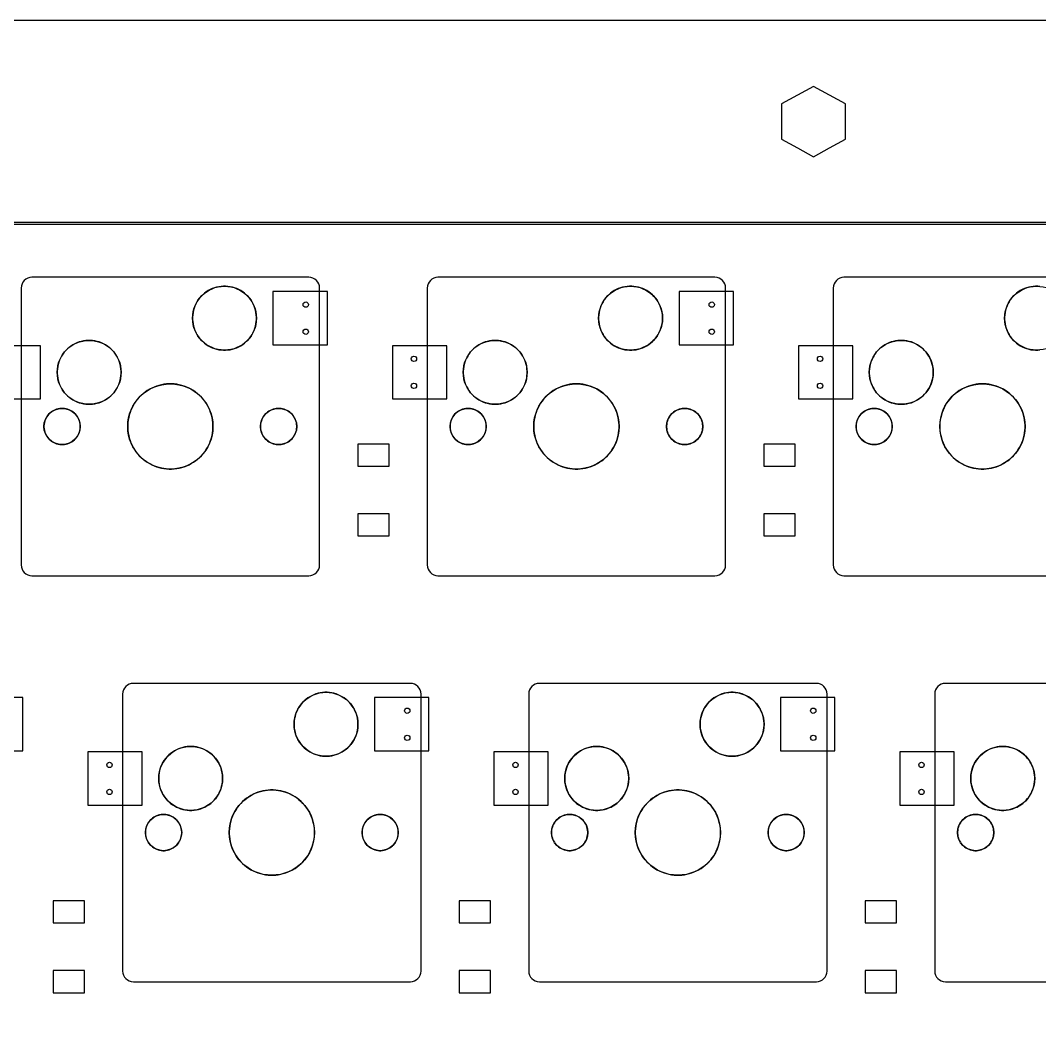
# Model space of a CAD drawing. Header units: millimetres. Extents: x 0 to 248, y 76 to 171.
# Drawn here: x 126.31 to 174.13, y 123.83 to 171.45 of the extents above; entities that cross this region are included whole.
import ezdxf

# ---------------------------------------------------------------- set-up
doc = ezdxf.new("R2010")
doc.units = ezdxf.units.MM

msp = doc.modelspace()

# ---------------------------------------------------------------- linework, layer by layer
at = {"layer": '16_copper'}
for points in [[(140.715, 158.73), (138.165, 158.73), (138.165, 156.23), (140.715, 156.23)], [(159.765, 158.73), (157.215, 158.73), (157.215, 156.23), (159.765, 156.23)], [(127.265, 156.19), (124.715, 156.19), (124.715, 153.69), (127.265, 153.69)], [(146.315, 156.19), (143.765, 156.19), (143.765, 153.69), (146.315, 153.69)], [(165.365, 156.19), (162.815, 156.19), (162.815, 153.69), (165.365, 153.69)], [(143.612, 151.577), (142.138, 151.577), (142.138, 150.54), (143.612, 150.54)], [(162.662, 151.577), (161.188, 151.577), (161.188, 150.54), (162.662, 150.54)], [(143.612, 148.307), (142.138, 148.307), (142.138, 147.27), (143.612, 147.27)], [(162.662, 148.307), (161.188, 148.307), (161.188, 147.27), (162.662, 147.27)], [(126.428, 139.68), (123.878, 139.68), (123.878, 137.18), (126.428, 137.18)], [(145.478, 139.68), (142.928, 139.68), (142.928, 137.18), (145.478, 137.18)], [(164.528, 139.68), (161.978, 139.68), (161.978, 137.18), (164.528, 137.18)], [(132.028, 137.14), (129.477, 137.14), (129.477, 134.64), (132.028, 134.64)], [(151.078, 137.14), (148.528, 137.14), (148.528, 134.64), (151.078, 134.64)], [(170.127, 137.14), (167.578, 137.14), (167.578, 134.64), (170.127, 134.64)], [(129.325, 130.146), (127.851, 130.146), (127.851, 129.109), (129.325, 129.109)], [(148.375, 130.146), (146.9, 130.146), (146.9, 129.109), (148.375, 129.109)], [(167.424, 130.146), (165.951, 130.146), (165.951, 129.109), (167.424, 129.109)], [(129.325, 126.876), (127.851, 126.876), (127.851, 125.839), (129.325, 125.839)], [(148.375, 126.876), (146.9, 126.876), (146.9, 125.839), (148.375, 125.839)], [(167.424, 126.876), (165.951, 126.876), (165.951, 125.839), (167.424, 125.839)]]:
    msp.add_lwpolyline(points, close=True, dxfattribs=at)
at = {"layer": '1_copper'}
msp.add_lwpolyline([(238.125, 161.963), (9.525, 161.963)], dxfattribs=at)
msp.add_lwpolyline([(9.563, 85.763), (9.563, 161.887), (238.087, 161.887), (238.087, 85.763)], close=True, dxfattribs=at)
at = {"layer": 'drills_NPTH'}
for centre, radius in [((135.89, 157.48), 1.5), ((154.94, 157.48), 1.5), ((173.99, 157.48), 1.5), ((129.54, 154.94), 1.5), ((148.59, 154.94), 1.5), ((167.64, 154.94), 1.5), ((133.35, 152.4), 2), ((152.4, 152.4), 2), ((171.45, 152.4), 2), ((128.27, 152.4), 0.85), ((138.43, 152.4), 0.85), ((147.32, 152.4), 0.85), ((157.48, 152.4), 0.85), ((166.37, 152.4), 0.85), ((140.653, 138.43), 1.5), ((159.703, 138.43), 1.5), ((134.303, 135.89), 1.5), ((153.353, 135.89), 1.5), ((172.403, 135.89), 1.5), ((138.113, 133.35), 2), ((157.162, 133.35), 2), ((133.032, 133.35), 0.85), ((143.192, 133.35), 0.85), ((152.083, 133.35), 0.85), ((162.243, 133.35), 0.85), ((171.133, 133.35), 0.85)]:
    msp.add_circle(centre, radius, dxfattribs=at)
at = {"layer": 'drills_PTH'}
for centre in [(139.7, 158.115), (158.75, 158.115), (139.7, 156.845), (158.75, 156.845), (144.78, 155.575), (163.83, 155.575), (144.78, 154.305), (163.83, 154.305), (144.463, 139.065), (163.513, 139.065), (144.463, 137.795), (163.513, 137.795), (130.493, 136.525), (149.543, 136.525), (168.593, 136.525), (130.493, 135.255), (149.543, 135.255), (168.593, 135.255)]:
    msp.add_circle(centre, 0.125, dxfattribs=at)
at = {"layer": 'holes'}
for points in [[(162.029, 165.882), (162.779, 165.469), (163.529, 165.056), (164.279, 165.469), (165.029, 165.882), (165.029, 167.531), (164.279, 167.944), (163.529, 168.356), (162.779, 167.944), (162.029, 167.531), (162.029, 165.882)], [(126.35, 145.903), (126.36, 145.802), (126.39, 145.708), (126.436, 145.622), (126.498, 145.548), (126.572, 145.486), (126.658, 145.44), (126.752, 145.41), (126.853, 145.4), (139.846, 145.4), (139.948, 145.41), (140.042, 145.44), (140.127, 145.486), (140.202, 145.548), (140.264, 145.622), (140.31, 145.708), (140.34, 145.802), (140.35, 145.903), (140.35, 158.896), (140.34, 158.998), (140.31, 159.092), (140.264, 159.177), (140.202, 159.252), (140.127, 159.314), (140.042, 159.36), (139.948, 159.39), (139.846, 159.4), (126.853, 159.4), (126.752, 159.39), (126.658, 159.36), (126.572, 159.314), (126.498, 159.252), (126.436, 159.177), (126.39, 159.092), (126.36, 158.998), (126.35, 158.896), (126.35, 145.903)], [(145.4, 145.903), (145.41, 145.802), (145.44, 145.708), (145.486, 145.622), (145.548, 145.548), (145.622, 145.486), (145.708, 145.44), (145.802, 145.41), (145.903, 145.4), (158.896, 145.4), (158.998, 145.41), (159.092, 145.44), (159.177, 145.486), (159.252, 145.548), (159.314, 145.622), (159.36, 145.708), (159.39, 145.802), (159.4, 145.903), (159.4, 158.896), (159.39, 158.998), (159.36, 159.092), (159.314, 159.177), (159.252, 159.252), (159.177, 159.314), (159.092, 159.36), (158.998, 159.39), (158.896, 159.4), (145.903, 159.4), (145.802, 159.39), (145.708, 159.36), (145.622, 159.314), (145.548, 159.252), (145.486, 159.177), (145.44, 159.092), (145.41, 158.998), (145.4, 158.896), (145.4, 145.903)], [(134.39, 157.426), (134.398, 157.32), (134.413, 157.214), (134.436, 157.109), (134.466, 157.006), (134.503, 156.906), (134.548, 156.808), (134.599, 156.714), (134.657, 156.624), (134.721, 156.538), (134.791, 156.457), (134.867, 156.381), (134.948, 156.311), (135.034, 156.247), (135.124, 156.189), (135.218, 156.138), (135.316, 156.093), (135.416, 156.056), (135.519, 156.026), (135.624, 156.003), (135.73, 155.988), (135.836, 155.98), (135.944, 155.98), (136.05, 155.988), (136.156, 156.003), (136.261, 156.026), (136.364, 156.056), (136.464, 156.093), (136.562, 156.138), (136.656, 156.189), (136.746, 156.247), (136.832, 156.311), (136.913, 156.381), (136.989, 156.457), (137.059, 156.538), (137.123, 156.624), (137.181, 156.714), (137.232, 156.808), (137.277, 156.906), (137.314, 157.006), (137.344, 157.109), (137.367, 157.214), (137.382, 157.32), (137.39, 157.426), (137.39, 157.534), (137.382, 157.64), (137.367, 157.746), (137.344, 157.851), (137.314, 157.954), (137.277, 158.054), (137.232, 158.152), (137.181, 158.246), (137.123, 158.336), (137.059, 158.422), (136.989, 158.503), (136.913, 158.579), (136.832, 158.649), (136.746, 158.713), (136.656, 158.771), (136.562, 158.822), (136.464, 158.867), (136.364, 158.904), (136.261, 158.934), (136.156, 158.957), (136.05, 158.972), (135.944, 158.98), (135.836, 158.98), (135.73, 158.972), (135.624, 158.957), (135.519, 158.934), (135.416, 158.904), (135.316, 158.867), (135.218, 158.822), (135.124, 158.771), (135.034, 158.713), (134.948, 158.649), (134.867, 158.579), (134.791, 158.503), (134.721, 158.422), (134.657, 158.336), (134.599, 158.246), (134.548, 158.152), (134.503, 158.054), (134.466, 157.954), (134.436, 157.851), (134.413, 157.746), (134.398, 157.64), (134.39, 157.534), (134.39, 157.426)], [(153.44, 157.426), (153.448, 157.32), (153.463, 157.214), (153.486, 157.109), (153.516, 157.006), (153.553, 156.906), (153.598, 156.808), (153.649, 156.714), (153.707, 156.624), (153.771, 156.538), (153.841, 156.457), (153.917, 156.381), (153.998, 156.311), (154.084, 156.247), (154.174, 156.189), (154.268, 156.138), (154.366, 156.093), (154.466, 156.056), (154.569, 156.026), (154.674, 156.003), (154.78, 155.988), (154.886, 155.98), (154.994, 155.98), (155.1, 155.988), (155.207, 156.003), (155.311, 156.026), (155.414, 156.056), (155.514, 156.093), (155.612, 156.138), (155.706, 156.189), (155.796, 156.247), (155.882, 156.311), (155.963, 156.381), (156.039, 156.457), (156.109, 156.538), (156.173, 156.624), (156.231, 156.714), (156.282, 156.808), (156.327, 156.906), (156.364, 157.006), (156.394, 157.109), (156.417, 157.214), (156.432, 157.32), (156.44, 157.426), (156.44, 157.534), (156.432, 157.64), (156.417, 157.746), (156.394, 157.851), (156.364, 157.954), (156.327, 158.054), (156.282, 158.152), (156.231, 158.246), (156.173, 158.336), (156.109, 158.422), (156.039, 158.503), (155.963, 158.579), (155.882, 158.649), (155.796, 158.713), (155.706, 158.771), (155.612, 158.822), (155.514, 158.867), (155.414, 158.904), (155.311, 158.934), (155.207, 158.957), (155.1, 158.972), (154.994, 158.98), (154.886, 158.98), (154.78, 158.972), (154.674, 158.957), (154.569, 158.934), (154.466, 158.904), (154.366, 158.867), (154.268, 158.822), (154.174, 158.771), (154.084, 158.713), (153.998, 158.649), (153.917, 158.579), (153.841, 158.503), (153.771, 158.422), (153.707, 158.336), (153.649, 158.246), (153.598, 158.152), (153.553, 158.054), (153.516, 157.954), (153.486, 157.851), (153.463, 157.746), (153.448, 157.64), (153.44, 157.534), (153.44, 157.426)], [(128.04, 154.886), (128.048, 154.78), (128.063, 154.674), (128.086, 154.569), (128.116, 154.466), (128.153, 154.366), (128.198, 154.268), (128.249, 154.174), (128.307, 154.084), (128.371, 153.998), (128.441, 153.917), (128.517, 153.841), (128.598, 153.771), (128.684, 153.707), (128.774, 153.649), (128.868, 153.598), (128.966, 153.553), (129.066, 153.516), (129.169, 153.486), (129.274, 153.463), (129.38, 153.448), (129.486, 153.44), (129.594, 153.44), (129.7, 153.448), (129.806, 153.463), (129.911, 153.486), (130.014, 153.516), (130.114, 153.553), (130.212, 153.598), (130.306, 153.649), (130.396, 153.707), (130.482, 153.771), (130.563, 153.841), (130.639, 153.917), (130.709, 153.998), (130.773, 154.084), (130.831, 154.174), (130.882, 154.268), (130.927, 154.366), (130.964, 154.466), (130.994, 154.569), (131.017, 154.674), (131.032, 154.78), (131.04, 154.886), (131.04, 154.994), (131.032, 155.1), (131.017, 155.207), (130.994, 155.311), (130.964, 155.414), (130.927, 155.514), (130.882, 155.612), (130.831, 155.706), (130.773, 155.796), (130.709, 155.882), (130.639, 155.963), (130.563, 156.039), (130.482, 156.109), (130.396, 156.173), (130.306, 156.231), (130.212, 156.282), (130.114, 156.327), (130.014, 156.364), (129.911, 156.394), (129.806, 156.417), (129.7, 156.432), (129.594, 156.44), (129.486, 156.44), (129.38, 156.432), (129.274, 156.417), (129.169, 156.394), (129.066, 156.364), (128.966, 156.327), (128.868, 156.282), (128.774, 156.231), (128.684, 156.173), (128.598, 156.109), (128.517, 156.039), (128.441, 155.963), (128.371, 155.882), (128.307, 155.796), (128.249, 155.706), (128.198, 155.612), (128.153, 155.514), (128.116, 155.414), (128.086, 155.311), (128.063, 155.207), (128.048, 155.1), (128.04, 154.994), (128.04, 154.886)], [(147.09, 154.886), (147.098, 154.78), (147.113, 154.674), (147.136, 154.569), (147.166, 154.466), (147.203, 154.366), (147.248, 154.268), (147.299, 154.174), (147.357, 154.084), (147.421, 153.998), (147.491, 153.917), (147.567, 153.841), (147.648, 153.771), (147.734, 153.707), (147.824, 153.649), (147.918, 153.598), (148.016, 153.553), (148.116, 153.516), (148.219, 153.486), (148.323, 153.463), (148.43, 153.448), (148.536, 153.44), (148.644, 153.44), (148.75, 153.448), (148.857, 153.463), (148.961, 153.486), (149.064, 153.516), (149.164, 153.553), (149.262, 153.598), (149.356, 153.649), (149.446, 153.707), (149.532, 153.771), (149.613, 153.841), (149.689, 153.917), (149.759, 153.998), (149.823, 154.084), (149.881, 154.174), (149.932, 154.268), (149.977, 154.366), (150.014, 154.466), (150.044, 154.569), (150.067, 154.674), (150.082, 154.78), (150.09, 154.886), (150.09, 154.994), (150.082, 155.1), (150.067, 155.207), (150.044, 155.311), (150.014, 155.414), (149.977, 155.514), (149.932, 155.612), (149.881, 155.706), (149.823, 155.796), (149.759, 155.882), (149.689, 155.963), (149.613, 156.039), (149.532, 156.109), (149.446, 156.173), (149.356, 156.231), (149.262, 156.282), (149.164, 156.327), (149.064, 156.364), (148.961, 156.394), (148.857, 156.417), (148.75, 156.432), (148.644, 156.44), (148.536, 156.44), (148.43, 156.432), (148.323, 156.417), (148.219, 156.394), (148.116, 156.364), (148.016, 156.327), (147.918, 156.282), (147.824, 156.231), (147.734, 156.173), (147.648, 156.109), (147.567, 156.039), (147.491, 155.963), (147.421, 155.882), (147.357, 155.796), (147.299, 155.706), (147.248, 155.612), (147.203, 155.514), (147.166, 155.414), (147.136, 155.311), (147.113, 155.207), (147.098, 155.1), (147.09, 154.994), (147.09, 154.886)], [(166.14, 154.886), (166.148, 154.78), (166.163, 154.674), (166.186, 154.569), (166.216, 154.466), (166.253, 154.366), (166.298, 154.268), (166.349, 154.174), (166.407, 154.084), (166.471, 153.998), (166.541, 153.917), (166.617, 153.841), (166.698, 153.771), (166.784, 153.707), (166.874, 153.649), (166.968, 153.598), (167.066, 153.553), (167.166, 153.516), (167.269, 153.486), (167.374, 153.463), (167.48, 153.448), (167.586, 153.44), (167.694, 153.44), (167.8, 153.448), (167.906, 153.463), (168.011, 153.486), (168.114, 153.516), (168.214, 153.553), (168.312, 153.598), (168.406, 153.649), (168.496, 153.707), (168.582, 153.771), (168.663, 153.841), (168.739, 153.917), (168.809, 153.998), (168.873, 154.084), (168.931, 154.174), (168.982, 154.268), (169.027, 154.366), (169.064, 154.466), (169.094, 154.569), (169.117, 154.674), (169.132, 154.78), (169.14, 154.886), (169.14, 154.994), (169.132, 155.1), (169.117, 155.207), (169.094, 155.311), (169.064, 155.414), (169.027, 155.514), (168.982, 155.612), (168.931, 155.706), (168.873, 155.796), (168.809, 155.882), (168.739, 155.963), (168.663, 156.039), (168.582, 156.109), (168.496, 156.173), (168.406, 156.231), (168.312, 156.282), (168.214, 156.327), (168.114, 156.364), (168.011, 156.394), (167.906, 156.417), (167.8, 156.432), (167.694, 156.44), (167.586, 156.44), (167.48, 156.432), (167.374, 156.417), (167.269, 156.394), (167.166, 156.364), (167.066, 156.327), (166.968, 156.282), (166.874, 156.231), (166.784, 156.173), (166.698, 156.109), (166.617, 156.039), (166.541, 155.963), (166.471, 155.882), (166.407, 155.796), (166.349, 155.706), (166.298, 155.612), (166.253, 155.514), (166.216, 155.414), (166.186, 155.311), (166.163, 155.207), (166.148, 155.1), (166.14, 154.994), (166.14, 154.886)], [(131.35, 152.34), (131.357, 152.219), (131.372, 152.099), (131.394, 151.98), (131.423, 151.863), (131.459, 151.747), (131.501, 151.634), (131.551, 151.524), (131.607, 151.417), (131.67, 151.314), (131.738, 151.214), (131.813, 151.119), (131.893, 151.029), (131.979, 150.943), (132.069, 150.863), (132.164, 150.788), (132.264, 150.72), (132.367, 150.657), (132.474, 150.601), (132.584, 150.551), (132.697, 150.509), (132.813, 150.473), (132.93, 150.444), (133.049, 150.422), (133.169, 150.407), (133.29, 150.4), (133.41, 150.4), (133.531, 150.407), (133.651, 150.422), (133.77, 150.444), (133.887, 150.473), (134.003, 150.509), (134.116, 150.551), (134.226, 150.601), (134.333, 150.657), (134.436, 150.72), (134.536, 150.788), (134.631, 150.863), (134.721, 150.943), (134.807, 151.029), (134.887, 151.119), (134.962, 151.214), (135.03, 151.314), (135.093, 151.417), (135.149, 151.524), (135.199, 151.634), (135.241, 151.747), (135.277, 151.863), (135.306, 151.98), (135.328, 152.099), (135.343, 152.219), (135.35, 152.34), (135.35, 152.46), (135.343, 152.581), (135.328, 152.701), (135.306, 152.82), (135.277, 152.937), (135.241, 153.053), (135.199, 153.166), (135.149, 153.276), (135.093, 153.383), (135.03, 153.486), (134.962, 153.586), (134.887, 153.681), (134.807, 153.771), (134.721, 153.857), (134.631, 153.937), (134.536, 154.012), (134.436, 154.08), (134.333, 154.143), (134.226, 154.199), (134.116, 154.249), (134.003, 154.291), (133.887, 154.327), (133.77, 154.356), (133.651, 154.378), (133.531, 154.393), (133.41, 154.4), (133.29, 154.4), (133.169, 154.393), (133.049, 154.378), (132.93, 154.356), (132.813, 154.327), (132.697, 154.291), (132.584, 154.249), (132.474, 154.199), (132.367, 154.143), (132.264, 154.08), (132.164, 154.012), (132.069, 153.937), (131.979, 153.857), (131.893, 153.771), (131.813, 153.681), (131.738, 153.586), (131.67, 153.486), (131.607, 153.383), (131.551, 153.276), (131.501, 153.166), (131.459, 153.053), (131.423, 152.937), (131.394, 152.82), (131.372, 152.701), (131.357, 152.581), (131.35, 152.46), (131.35, 152.34)], [(150.4, 152.34), (150.407, 152.219), (150.422, 152.099), (150.444, 151.98), (150.473, 151.863), (150.509, 151.747), (150.551, 151.634), (150.601, 151.524), (150.657, 151.417), (150.72, 151.314), (150.788, 151.214), (150.863, 151.119), (150.943, 151.029), (151.029, 150.943), (151.119, 150.863), (151.214, 150.788), (151.314, 150.72), (151.417, 150.657), (151.524, 150.601), (151.634, 150.551), (151.747, 150.509), (151.863, 150.473), (151.98, 150.444), (152.099, 150.422), (152.219, 150.407), (152.34, 150.4), (152.46, 150.4), (152.581, 150.407), (152.701, 150.422), (152.82, 150.444), (152.937, 150.473), (153.053, 150.509), (153.166, 150.551), (153.276, 150.601), (153.383, 150.657), (153.486, 150.72), (153.586, 150.788), (153.681, 150.863), (153.771, 150.943), (153.857, 151.029), (153.937, 151.119), (154.012, 151.214), (154.08, 151.314), (154.143, 151.417), (154.199, 151.524), (154.249, 151.634), (154.291, 151.747), (154.327, 151.863), (154.356, 151.98), (154.378, 152.099), (154.393, 152.219), (154.4, 152.34), (154.4, 152.46), (154.393, 152.581), (154.378, 152.701), (154.356, 152.82), (154.327, 152.937), (154.291, 153.053), (154.249, 153.166), (154.199, 153.276), (154.143, 153.383), (154.08, 153.486), (154.012, 153.586), (153.937, 153.681), (153.857, 153.771), (153.771, 153.857), (153.681, 153.937), (153.586, 154.012), (153.486, 154.08), (153.383, 154.143), (153.276, 154.199), (153.166, 154.249), (153.053, 154.291), (152.937, 154.327), (152.82, 154.356), (152.701, 154.378), (152.581, 154.393), (152.46, 154.4), (152.34, 154.4), (152.219, 154.393), (152.099, 154.378), (151.98, 154.356), (151.863, 154.327), (151.747, 154.291), (151.634, 154.249), (151.524, 154.199), (151.417, 154.143), (151.314, 154.08), (151.214, 154.012), (151.119, 153.937), (151.029, 153.857), (150.943, 153.771), (150.863, 153.681), (150.788, 153.586), (150.72, 153.486), (150.657, 153.383), (150.601, 153.276), (150.551, 153.166), (150.509, 153.053), (150.473, 152.937), (150.444, 152.82), (150.422, 152.701), (150.407, 152.581), (150.4, 152.46), (150.4, 152.34)], [(169.45, 152.34), (169.457, 152.219), (169.472, 152.099), (169.494, 151.98), (169.523, 151.863), (169.559, 151.747), (169.601, 151.634), (169.651, 151.524), (169.707, 151.417), (169.77, 151.314), (169.838, 151.214), (169.913, 151.119), (169.993, 151.029), (170.079, 150.943), (170.169, 150.863), (170.264, 150.788), (170.364, 150.72), (170.467, 150.657), (170.574, 150.601), (170.684, 150.551), (170.797, 150.509), (170.913, 150.473), (171.03, 150.444), (171.149, 150.422), (171.269, 150.407), (171.39, 150.4), (171.51, 150.4), (171.631, 150.407), (171.751, 150.422), (171.87, 150.444), (171.987, 150.473), (172.103, 150.509), (172.216, 150.551), (172.326, 150.601), (172.433, 150.657), (172.536, 150.72), (172.636, 150.788), (172.731, 150.863), (172.821, 150.943), (172.907, 151.029), (172.987, 151.119), (173.062, 151.214), (173.13, 151.314), (173.193, 151.417), (173.249, 151.524), (173.299, 151.634), (173.341, 151.747), (173.377, 151.863), (173.406, 151.98), (173.428, 152.099), (173.443, 152.219), (173.45, 152.34), (173.45, 152.46), (173.443, 152.581), (173.428, 152.701), (173.406, 152.82), (173.377, 152.937), (173.341, 153.053), (173.299, 153.166), (173.249, 153.276), (173.193, 153.383), (173.13, 153.486), (173.062, 153.586), (172.987, 153.681), (172.907, 153.771), (172.821, 153.857), (172.731, 153.937), (172.636, 154.012), (172.536, 154.08), (172.433, 154.143), (172.326, 154.199), (172.216, 154.249), (172.103, 154.291), (171.987, 154.327), (171.87, 154.356), (171.751, 154.378), (171.631, 154.393), (171.51, 154.4), (171.39, 154.4), (171.269, 154.393), (171.149, 154.378), (171.03, 154.356), (170.913, 154.327), (170.797, 154.291), (170.684, 154.249), (170.574, 154.199), (170.467, 154.143), (170.364, 154.08), (170.264, 154.012), (170.169, 153.937), (170.079, 153.857), (169.993, 153.771), (169.913, 153.681), (169.838, 153.586), (169.77, 153.486), (169.707, 153.383), (169.651, 153.276), (169.601, 153.166), (169.559, 153.053), (169.523, 152.937), (169.494, 152.82), (169.472, 152.701), (169.457, 152.581), (169.45, 152.46), (169.45, 152.34)], [(127.42, 152.363), (127.426, 152.289), (127.439, 152.216), (127.459, 152.144), (127.484, 152.074), (127.515, 152.007), (127.552, 151.943), (127.595, 151.882), (127.643, 151.825), (127.695, 151.773), (127.752, 151.725), (127.813, 151.682), (127.877, 151.645), (127.944, 151.614), (128.014, 151.589), (128.086, 151.569), (128.159, 151.556), (128.233, 151.55), (128.307, 151.55), (128.381, 151.556), (128.454, 151.569), (128.526, 151.589), (128.596, 151.614), (128.663, 151.645), (128.727, 151.682), (128.788, 151.725), (128.845, 151.773), (128.897, 151.825), (128.945, 151.882), (128.988, 151.943), (129.025, 152.007), (129.056, 152.074), (129.081, 152.144), (129.101, 152.216), (129.114, 152.289), (129.12, 152.363), (129.12, 152.437), (129.114, 152.511), (129.101, 152.584), (129.081, 152.656), (129.056, 152.726), (129.025, 152.793), (128.988, 152.857), (128.945, 152.918), (128.897, 152.975), (128.845, 153.027), (128.788, 153.075), (128.727, 153.118), (128.663, 153.155), (128.596, 153.186), (128.526, 153.211), (128.454, 153.231), (128.381, 153.244), (128.307, 153.25), (128.233, 153.25), (128.159, 153.244), (128.086, 153.231), (128.014, 153.211), (127.944, 153.186), (127.877, 153.155), (127.813, 153.118), (127.752, 153.075), (127.695, 153.027), (127.643, 152.975), (127.595, 152.918), (127.552, 152.857), (127.515, 152.793), (127.484, 152.726), (127.459, 152.656), (127.439, 152.584), (127.426, 152.511), (127.42, 152.437), (127.42, 152.363)], [(137.58, 152.363), (137.586, 152.289), (137.599, 152.216), (137.619, 152.144), (137.644, 152.074), (137.675, 152.007), (137.712, 151.943), (137.755, 151.882), (137.803, 151.825), (137.855, 151.773), (137.912, 151.725), (137.973, 151.682), (138.037, 151.645), (138.104, 151.614), (138.174, 151.589), (138.246, 151.569), (138.319, 151.556), (138.393, 151.55), (138.467, 151.55), (138.541, 151.556), (138.614, 151.569), (138.686, 151.589), (138.756, 151.614), (138.823, 151.645), (138.887, 151.682), (138.948, 151.725), (139.005, 151.773), (139.057, 151.825), (139.105, 151.882), (139.148, 151.943), (139.185, 152.007), (139.216, 152.074), (139.241, 152.144), (139.261, 152.216), (139.274, 152.289), (139.28, 152.363), (139.28, 152.437), (139.274, 152.511), (139.261, 152.584), (139.241, 152.656), (139.216, 152.726), (139.185, 152.793), (139.148, 152.857), (139.105, 152.918), (139.057, 152.975), (139.005, 153.027), (138.948, 153.075), (138.887, 153.118), (138.823, 153.155), (138.756, 153.186), (138.686, 153.211), (138.614, 153.231), (138.541, 153.244), (138.467, 153.25), (138.393, 153.25), (138.319, 153.244), (138.246, 153.231), (138.174, 153.211), (138.104, 153.186), (138.037, 153.155), (137.973, 153.118), (137.912, 153.075), (137.855, 153.027), (137.803, 152.975), (137.755, 152.918), (137.712, 152.857), (137.675, 152.793), (137.644, 152.726), (137.619, 152.656), (137.599, 152.584), (137.586, 152.511), (137.58, 152.437), (137.58, 152.363)], [(146.47, 152.363), (146.476, 152.289), (146.489, 152.216), (146.509, 152.144), (146.534, 152.074), (146.565, 152.007), (146.602, 151.943), (146.645, 151.882), (146.693, 151.825), (146.745, 151.773), (146.802, 151.725), (146.863, 151.682), (146.927, 151.645), (146.994, 151.614), (147.064, 151.589), (147.136, 151.569), (147.209, 151.556), (147.283, 151.55), (147.357, 151.55), (147.431, 151.556), (147.504, 151.569), (147.576, 151.589), (147.646, 151.614), (147.713, 151.645), (147.777, 151.682), (147.838, 151.725), (147.895, 151.773), (147.947, 151.825), (147.995, 151.882), (148.038, 151.943), (148.075, 152.007), (148.106, 152.074), (148.131, 152.144), (148.151, 152.216), (148.164, 152.289), (148.17, 152.363), (148.17, 152.437), (148.164, 152.511), (148.151, 152.584), (148.131, 152.656), (148.106, 152.726), (148.075, 152.793), (148.038, 152.857), (147.995, 152.918), (147.947, 152.975), (147.895, 153.027), (147.838, 153.075), (147.777, 153.118), (147.713, 153.155), (147.646, 153.186), (147.576, 153.211), (147.504, 153.231), (147.431, 153.244), (147.357, 153.25), (147.283, 153.25), (147.209, 153.244), (147.136, 153.231), (147.064, 153.211), (146.994, 153.186), (146.927, 153.155), (146.863, 153.118), (146.802, 153.075), (146.745, 153.027), (146.693, 152.975), (146.645, 152.918), (146.602, 152.857), (146.565, 152.793), (146.534, 152.726), (146.509, 152.656), (146.489, 152.584), (146.476, 152.511), (146.47, 152.437), (146.47, 152.363)], [(156.63, 152.363), (156.636, 152.289), (156.649, 152.216), (156.669, 152.144), (156.694, 152.074), (156.725, 152.007), (156.762, 151.943), (156.805, 151.882), (156.853, 151.825), (156.905, 151.773), (156.962, 151.725), (157.023, 151.682), (157.087, 151.645), (157.154, 151.614), (157.224, 151.589), (157.296, 151.569), (157.369, 151.556), (157.443, 151.55), (157.517, 151.55), (157.591, 151.556), (157.664, 151.569), (157.736, 151.589), (157.806, 151.614), (157.873, 151.645), (157.937, 151.682), (157.998, 151.725), (158.055, 151.773), (158.107, 151.825), (158.155, 151.882), (158.198, 151.943), (158.235, 152.007), (158.266, 152.074), (158.291, 152.144), (158.311, 152.216), (158.324, 152.289), (158.33, 152.363), (158.33, 152.437), (158.324, 152.511), (158.311, 152.584), (158.291, 152.656), (158.266, 152.726), (158.235, 152.793), (158.198, 152.857), (158.155, 152.918), (158.107, 152.975), (158.055, 153.027), (157.998, 153.075), (157.937, 153.118), (157.873, 153.155), (157.806, 153.186), (157.736, 153.211), (157.664, 153.231), (157.591, 153.244), (157.517, 153.25), (157.443, 153.25), (157.369, 153.244), (157.296, 153.231), (157.224, 153.211), (157.154, 153.186), (157.087, 153.155), (157.023, 153.118), (156.962, 153.075), (156.905, 153.027), (156.853, 152.975), (156.805, 152.918), (156.762, 152.857), (156.725, 152.793), (156.694, 152.726), (156.669, 152.656), (156.649, 152.584), (156.636, 152.511), (156.63, 152.437), (156.63, 152.363)], [(165.52, 152.363), (165.526, 152.289), (165.539, 152.216), (165.559, 152.144), (165.584, 152.074), (165.615, 152.007), (165.652, 151.943), (165.695, 151.882), (165.743, 151.825), (165.795, 151.773), (165.852, 151.725), (165.913, 151.682), (165.977, 151.645), (166.044, 151.614), (166.114, 151.589), (166.186, 151.569), (166.259, 151.556), (166.333, 151.55), (166.407, 151.55), (166.481, 151.556), (166.554, 151.569), (166.626, 151.589), (166.696, 151.614), (166.763, 151.645), (166.827, 151.682), (166.888, 151.725), (166.945, 151.773), (166.997, 151.825), (167.045, 151.882), (167.088, 151.943), (167.125, 152.007), (167.156, 152.074), (167.181, 152.144), (167.201, 152.216), (167.214, 152.289), (167.22, 152.363), (167.22, 152.437), (167.214, 152.511), (167.201, 152.584), (167.181, 152.656), (167.156, 152.726), (167.125, 152.793), (167.088, 152.857), (167.045, 152.918), (166.997, 152.975), (166.945, 153.027), (166.888, 153.075), (166.827, 153.118), (166.763, 153.155), (166.696, 153.186), (166.626, 153.211), (166.554, 153.231), (166.481, 153.244), (166.407, 153.25), (166.333, 153.25), (166.259, 153.244), (166.186, 153.231), (166.114, 153.211), (166.044, 153.186), (165.977, 153.155), (165.913, 153.118), (165.852, 153.075), (165.795, 153.027), (165.743, 152.975), (165.695, 152.918), (165.652, 152.857), (165.615, 152.793), (165.584, 152.726), (165.559, 152.656), (165.539, 152.584), (165.526, 152.511), (165.52, 152.437), (165.52, 152.363)], [(131.112, 126.853), (131.123, 126.752), (131.152, 126.658), (131.199, 126.572), (131.26, 126.498), (131.335, 126.436), (131.42, 126.39), (131.515, 126.36), (131.616, 126.35), (144.609, 126.35), (144.71, 126.36), (144.804, 126.39), (144.89, 126.436), (144.965, 126.498), (145.026, 126.572), (145.073, 126.658), (145.102, 126.752), (145.112, 126.853), (145.112, 139.846), (145.102, 139.948), (145.073, 140.042), (145.026, 140.127), (144.965, 140.202), (144.89, 140.264), (144.804, 140.31), (144.71, 140.34), (144.609, 140.35), (131.616, 140.35), (131.515, 140.34), (131.42, 140.31), (131.335, 140.264), (131.26, 140.202), (131.199, 140.127), (131.152, 140.042), (131.123, 139.948), (131.112, 139.846), (131.112, 126.853)], [(150.162, 126.853), (150.173, 126.752), (150.202, 126.658), (150.249, 126.572), (150.31, 126.498), (150.385, 126.436), (150.47, 126.39), (150.565, 126.36), (150.666, 126.35), (163.659, 126.35), (163.76, 126.36), (163.854, 126.39), (163.94, 126.436), (164.015, 126.498), (164.076, 126.572), (164.123, 126.658), (164.152, 126.752), (164.162, 126.853), (164.162, 139.846), (164.152, 139.948), (164.123, 140.042), (164.076, 140.127), (164.015, 140.202), (163.94, 140.264), (163.854, 140.31), (163.76, 140.34), (163.659, 140.35), (150.666, 140.35), (150.565, 140.34), (150.47, 140.31), (150.385, 140.264), (150.31, 140.202), (150.249, 140.127), (150.202, 140.042), (150.173, 139.948), (150.162, 139.846), (150.162, 126.853)], [(139.153, 138.376), (139.16, 138.27), (139.175, 138.163), (139.198, 138.059), (139.228, 137.956), (139.266, 137.856), (139.31, 137.758), (139.362, 137.664), (139.42, 137.574), (139.484, 137.488), (139.554, 137.407), (139.63, 137.331), (139.711, 137.261), (139.796, 137.197), (139.887, 137.139), (139.981, 137.088), (140.078, 137.043), (140.179, 137.006), (140.281, 136.976), (140.386, 136.953), (140.492, 136.938), (140.599, 136.93), (140.706, 136.93), (140.813, 136.938), (140.919, 136.953), (141.024, 136.976), (141.126, 137.006), (141.227, 137.043), (141.324, 137.088), (141.418, 137.139), (141.509, 137.197), (141.594, 137.261), (141.675, 137.331), (141.751, 137.407), (141.821, 137.488), (141.885, 137.574), (141.943, 137.664), (141.995, 137.758), (142.039, 137.856), (142.077, 137.956), (142.107, 138.059), (142.13, 138.163), (142.145, 138.27), (142.153, 138.376), (142.153, 138.484), (142.145, 138.59), (142.13, 138.697), (142.107, 138.801), (142.077, 138.904), (142.039, 139.004), (141.995, 139.102), (141.943, 139.196), (141.885, 139.286), (141.821, 139.372), (141.751, 139.453), (141.675, 139.529), (141.594, 139.599), (141.509, 139.663), (141.418, 139.721), (141.324, 139.772), (141.227, 139.817), (141.126, 139.854), (141.024, 139.884), (140.919, 139.907), (140.813, 139.922), (140.706, 139.93), (140.599, 139.93), (140.492, 139.922), (140.386, 139.907), (140.281, 139.884), (140.179, 139.854), (140.078, 139.817), (139.981, 139.772), (139.887, 139.721), (139.796, 139.663), (139.711, 139.599), (139.63, 139.529), (139.554, 139.453), (139.484, 139.372), (139.42, 139.286), (139.362, 139.196), (139.31, 139.102), (139.266, 139.004), (139.228, 138.904), (139.198, 138.801), (139.175, 138.697), (139.16, 138.59), (139.153, 138.484), (139.153, 138.376)], [(158.203, 138.376), (158.21, 138.27), (158.225, 138.163), (158.248, 138.059), (158.278, 137.956), (158.316, 137.856), (158.36, 137.758), (158.412, 137.664), (158.47, 137.574), (158.534, 137.488), (158.604, 137.407), (158.68, 137.331), (158.761, 137.261), (158.846, 137.197), (158.937, 137.139), (159.031, 137.088), (159.128, 137.043), (159.228, 137.006), (159.331, 136.976), (159.436, 136.953), (159.542, 136.938), (159.649, 136.93), (159.756, 136.93), (159.863, 136.938), (159.969, 136.953), (160.074, 136.976), (160.177, 137.006), (160.277, 137.043), (160.374, 137.088), (160.468, 137.139), (160.559, 137.197), (160.644, 137.261), (160.725, 137.331), (160.801, 137.407), (160.871, 137.488), (160.935, 137.574), (160.993, 137.664), (161.045, 137.758), (161.089, 137.856), (161.127, 137.956), (161.157, 138.059), (161.18, 138.163), (161.195, 138.27), (161.203, 138.376), (161.203, 138.484), (161.195, 138.59), (161.18, 138.697), (161.157, 138.801), (161.127, 138.904), (161.089, 139.004), (161.045, 139.102), (160.993, 139.196), (160.935, 139.286), (160.871, 139.372), (160.801, 139.453), (160.725, 139.529), (160.644, 139.599), (160.559, 139.663), (160.468, 139.721), (160.374, 139.772), (160.277, 139.817), (160.177, 139.854), (160.074, 139.884), (159.969, 139.907), (159.863, 139.922), (159.756, 139.93), (159.649, 139.93), (159.542, 139.922), (159.436, 139.907), (159.331, 139.884), (159.228, 139.854), (159.128, 139.817), (159.031, 139.772), (158.937, 139.721), (158.846, 139.663), (158.761, 139.599), (158.68, 139.529), (158.604, 139.453), (158.534, 139.372), (158.47, 139.286), (158.412, 139.196), (158.36, 139.102), (158.316, 139.004), (158.278, 138.904), (158.248, 138.801), (158.225, 138.697), (158.21, 138.59), (158.203, 138.484), (158.203, 138.376)], [(132.803, 135.836), (132.81, 135.73), (132.825, 135.624), (132.848, 135.519), (132.878, 135.416), (132.916, 135.316), (132.96, 135.218), (133.012, 135.124), (133.07, 135.034), (133.134, 134.948), (133.204, 134.867), (133.28, 134.791), (133.361, 134.721), (133.446, 134.657), (133.537, 134.599), (133.631, 134.548), (133.728, 134.503), (133.829, 134.466), (133.931, 134.436), (134.036, 134.413), (134.142, 134.398), (134.249, 134.39), (134.356, 134.39), (134.463, 134.398), (134.569, 134.413), (134.674, 134.436), (134.776, 134.466), (134.877, 134.503), (134.974, 134.548), (135.068, 134.599), (135.159, 134.657), (135.244, 134.721), (135.325, 134.791), (135.401, 134.867), (135.471, 134.948), (135.535, 135.034), (135.593, 135.124), (135.645, 135.218), (135.689, 135.316), (135.727, 135.416), (135.757, 135.519), (135.78, 135.624), (135.795, 135.73), (135.803, 135.836), (135.803, 135.944), (135.795, 136.05), (135.78, 136.156), (135.757, 136.261), (135.727, 136.364), (135.689, 136.464), (135.645, 136.562), (135.593, 136.656), (135.535, 136.746), (135.471, 136.832), (135.401, 136.913), (135.325, 136.989), (135.244, 137.059), (135.159, 137.123), (135.068, 137.181), (134.974, 137.232), (134.877, 137.277), (134.776, 137.314), (134.674, 137.344), (134.569, 137.367), (134.463, 137.382), (134.356, 137.39), (134.249, 137.39), (134.142, 137.382), (134.036, 137.367), (133.931, 137.344), (133.829, 137.314), (133.728, 137.277), (133.631, 137.232), (133.537, 137.181), (133.446, 137.123), (133.361, 137.059), (133.28, 136.989), (133.204, 136.913), (133.134, 136.832), (133.07, 136.746), (133.012, 136.656), (132.96, 136.562), (132.916, 136.464), (132.878, 136.364), (132.848, 136.261), (132.825, 136.156), (132.81, 136.05), (132.803, 135.944), (132.803, 135.836)], [(151.853, 135.836), (151.86, 135.73), (151.875, 135.624), (151.898, 135.519), (151.928, 135.416), (151.966, 135.316), (152.01, 135.218), (152.062, 135.124), (152.12, 135.034), (152.184, 134.948), (152.254, 134.867), (152.33, 134.791), (152.411, 134.721), (152.496, 134.657), (152.587, 134.599), (152.681, 134.548), (152.778, 134.503), (152.879, 134.466), (152.981, 134.436), (153.086, 134.413), (153.192, 134.398), (153.299, 134.39), (153.406, 134.39), (153.513, 134.398), (153.619, 134.413), (153.724, 134.436), (153.827, 134.466), (153.927, 134.503), (154.024, 134.548), (154.118, 134.599), (154.209, 134.657), (154.294, 134.721), (154.375, 134.791), (154.451, 134.867), (154.521, 134.948), (154.585, 135.034), (154.643, 135.124), (154.695, 135.218), (154.739, 135.316), (154.777, 135.416), (154.807, 135.519), (154.83, 135.624), (154.845, 135.73), (154.853, 135.836), (154.853, 135.944), (154.845, 136.05), (154.83, 136.156), (154.807, 136.261), (154.777, 136.364), (154.739, 136.464), (154.695, 136.562), (154.643, 136.656), (154.585, 136.746), (154.521, 136.832), (154.451, 136.913), (154.375, 136.989), (154.294, 137.059), (154.209, 137.123), (154.118, 137.181), (154.024, 137.232), (153.927, 137.277), (153.827, 137.314), (153.724, 137.344), (153.619, 137.367), (153.513, 137.382), (153.406, 137.39), (153.299, 137.39), (153.192, 137.382), (153.086, 137.367), (152.981, 137.344), (152.879, 137.314), (152.778, 137.277), (152.681, 137.232), (152.587, 137.181), (152.496, 137.123), (152.411, 137.059), (152.33, 136.989), (152.254, 136.913), (152.184, 136.832), (152.12, 136.746), (152.062, 136.656), (152.01, 136.562), (151.966, 136.464), (151.928, 136.364), (151.898, 136.261), (151.875, 136.156), (151.86, 136.05), (151.853, 135.944), (151.853, 135.836)], [(170.903, 135.836), (170.91, 135.73), (170.925, 135.624), (170.948, 135.519), (170.978, 135.416), (171.016, 135.316), (171.06, 135.218), (171.112, 135.124), (171.17, 135.034), (171.234, 134.948), (171.304, 134.867), (171.38, 134.791), (171.461, 134.721), (171.546, 134.657), (171.637, 134.599), (171.731, 134.548), (171.828, 134.503), (171.929, 134.466), (172.031, 134.436), (172.136, 134.413), (172.242, 134.398), (172.349, 134.39), (172.456, 134.39), (172.563, 134.398), (172.669, 134.413), (172.774, 134.436), (172.877, 134.466), (172.977, 134.503), (173.074, 134.548), (173.168, 134.599), (173.259, 134.657), (173.344, 134.721), (173.425, 134.791), (173.501, 134.867), (173.571, 134.948), (173.635, 135.034), (173.693, 135.124), (173.745, 135.218), (173.789, 135.316), (173.827, 135.416), (173.857, 135.519), (173.88, 135.624), (173.895, 135.73), (173.903, 135.836), (173.903, 135.944), (173.895, 136.05), (173.88, 136.156), (173.857, 136.261), (173.827, 136.364), (173.789, 136.464), (173.745, 136.562), (173.693, 136.656), (173.635, 136.746), (173.571, 136.832), (173.501, 136.913), (173.425, 136.989), (173.344, 137.059), (173.259, 137.123), (173.168, 137.181), (173.074, 137.232), (172.977, 137.277), (172.877, 137.314), (172.774, 137.344), (172.669, 137.367), (172.563, 137.382), (172.456, 137.39), (172.349, 137.39), (172.242, 137.382), (172.136, 137.367), (172.031, 137.344), (171.929, 137.314), (171.828, 137.277), (171.731, 137.232), (171.637, 137.181), (171.546, 137.123), (171.461, 137.059), (171.38, 136.989), (171.304, 136.913), (171.234, 136.832), (171.17, 136.746), (171.112, 136.656), (171.06, 136.562), (171.016, 136.464), (170.978, 136.364), (170.948, 136.261), (170.925, 136.156), (170.91, 136.05), (170.903, 135.944), (170.903, 135.836)], [(136.113, 133.29), (136.12, 133.169), (136.134, 133.049), (136.156, 132.93), (136.185, 132.813), (136.221, 132.697), (136.264, 132.584), (136.314, 132.474), (136.37, 132.367), (136.432, 132.264), (136.501, 132.164), (136.575, 132.069), (136.656, 131.979), (136.741, 131.893), (136.831, 131.813), (136.927, 131.738), (137.026, 131.67), (137.13, 131.607), (137.237, 131.551), (137.347, 131.501), (137.46, 131.459), (137.575, 131.423), (137.693, 131.394), (137.811, 131.372), (137.931, 131.357), (138.052, 131.35), (138.173, 131.35), (138.294, 131.357), (138.414, 131.372), (138.532, 131.394), (138.65, 131.423), (138.765, 131.459), (138.878, 131.501), (138.988, 131.551), (139.095, 131.607), (139.199, 131.67), (139.298, 131.738), (139.394, 131.813), (139.484, 131.893), (139.569, 131.979), (139.65, 132.069), (139.724, 132.164), (139.793, 132.264), (139.855, 132.367), (139.911, 132.474), (139.961, 132.584), (140.004, 132.697), (140.04, 132.813), (140.069, 132.93), (140.091, 133.049), (140.105, 133.169), (140.113, 133.29), (140.113, 133.41), (140.105, 133.531), (140.091, 133.651), (140.069, 133.77), (140.04, 133.887), (140.004, 134.003), (139.961, 134.116), (139.911, 134.226), (139.855, 134.333), (139.793, 134.436), (139.724, 134.536), (139.65, 134.631), (139.569, 134.721), (139.484, 134.807), (139.394, 134.887), (139.298, 134.962), (139.199, 135.03), (139.095, 135.093), (138.988, 135.149), (138.878, 135.199), (138.765, 135.241), (138.65, 135.277), (138.532, 135.306), (138.414, 135.328), (138.294, 135.343), (138.173, 135.35), (138.052, 135.35), (137.931, 135.343), (137.811, 135.328), (137.693, 135.306), (137.575, 135.277), (137.46, 135.241), (137.347, 135.199), (137.237, 135.149), (137.13, 135.093), (137.026, 135.03), (136.927, 134.962), (136.831, 134.887), (136.741, 134.807), (136.656, 134.721), (136.575, 134.631), (136.501, 134.536), (136.432, 134.436), (136.37, 134.333), (136.314, 134.226), (136.264, 134.116), (136.221, 134.003), (136.185, 133.887), (136.156, 133.77), (136.134, 133.651), (136.12, 133.531), (136.113, 133.41), (136.113, 133.29)], [(155.162, 133.29), (155.17, 133.169), (155.184, 133.049), (155.206, 132.93), (155.235, 132.813), (155.271, 132.697), (155.314, 132.584), (155.364, 132.474), (155.42, 132.367), (155.482, 132.264), (155.551, 132.164), (155.625, 132.069), (155.706, 131.979), (155.791, 131.893), (155.881, 131.813), (155.977, 131.738), (156.076, 131.67), (156.18, 131.607), (156.287, 131.551), (156.397, 131.501), (156.51, 131.459), (156.625, 131.423), (156.743, 131.394), (156.861, 131.372), (156.981, 131.357), (157.102, 131.35), (157.223, 131.35), (157.344, 131.357), (157.464, 131.372), (157.582, 131.394), (157.7, 131.423), (157.815, 131.459), (157.928, 131.501), (158.038, 131.551), (158.145, 131.607), (158.249, 131.67), (158.348, 131.738), (158.444, 131.813), (158.534, 131.893), (158.619, 131.979), (158.7, 132.069), (158.774, 132.164), (158.843, 132.264), (158.905, 132.367), (158.961, 132.474), (159.011, 132.584), (159.054, 132.697), (159.09, 132.813), (159.119, 132.93), (159.141, 133.049), (159.155, 133.169), (159.162, 133.29), (159.162, 133.41), (159.155, 133.531), (159.141, 133.651), (159.119, 133.77), (159.09, 133.887), (159.054, 134.003), (159.011, 134.116), (158.961, 134.226), (158.905, 134.333), (158.843, 134.436), (158.774, 134.536), (158.7, 134.631), (158.619, 134.721), (158.534, 134.807), (158.444, 134.887), (158.348, 134.962), (158.249, 135.03), (158.145, 135.093), (158.038, 135.149), (157.928, 135.199), (157.815, 135.241), (157.7, 135.277), (157.582, 135.306), (157.464, 135.328), (157.344, 135.343), (157.223, 135.35), (157.102, 135.35), (156.981, 135.343), (156.861, 135.328), (156.743, 135.306), (156.625, 135.277), (156.51, 135.241), (156.397, 135.199), (156.287, 135.149), (156.18, 135.093), (156.076, 135.03), (155.977, 134.962), (155.881, 134.887), (155.791, 134.807), (155.706, 134.721), (155.625, 134.631), (155.551, 134.536), (155.482, 134.436), (155.42, 134.333), (155.364, 134.226), (155.314, 134.116), (155.271, 134.003), (155.235, 133.887), (155.206, 133.77), (155.184, 133.651), (155.17, 133.531), (155.162, 133.41), (155.162, 133.29)], [(132.183, 133.313), (132.189, 133.239), (132.202, 133.166), (132.221, 133.094), (132.246, 133.024), (132.278, 132.957), (132.315, 132.893), (132.358, 132.832), (132.405, 132.775), (132.458, 132.723), (132.515, 132.675), (132.575, 132.632), (132.64, 132.595), (132.707, 132.564), (132.777, 132.539), (132.848, 132.519), (132.921, 132.506), (132.995, 132.5), (133.07, 132.5), (133.144, 132.506), (133.217, 132.519), (133.288, 132.539), (133.358, 132.564), (133.425, 132.595), (133.49, 132.632), (133.55, 132.675), (133.607, 132.723), (133.66, 132.775), (133.707, 132.832), (133.75, 132.893), (133.787, 132.957), (133.819, 133.024), (133.844, 133.094), (133.863, 133.166), (133.876, 133.239), (133.882, 133.313), (133.882, 133.387), (133.876, 133.461), (133.863, 133.534), (133.844, 133.606), (133.819, 133.676), (133.787, 133.743), (133.75, 133.807), (133.707, 133.868), (133.66, 133.925), (133.607, 133.977), (133.55, 134.025), (133.49, 134.068), (133.425, 134.105), (133.358, 134.136), (133.288, 134.161), (133.217, 134.181), (133.144, 134.194), (133.07, 134.2), (132.995, 134.2), (132.921, 134.194), (132.848, 134.181), (132.777, 134.161), (132.707, 134.136), (132.64, 134.105), (132.575, 134.068), (132.515, 134.025), (132.458, 133.977), (132.405, 133.925), (132.358, 133.868), (132.315, 133.807), (132.278, 133.743), (132.246, 133.676), (132.221, 133.606), (132.202, 133.534), (132.189, 133.461), (132.183, 133.387), (132.183, 133.313)], [(142.343, 133.313), (142.349, 133.239), (142.362, 133.166), (142.381, 133.094), (142.406, 133.024), (142.438, 132.957), (142.475, 132.893), (142.518, 132.832), (142.565, 132.775), (142.618, 132.723), (142.675, 132.675), (142.735, 132.632), (142.8, 132.595), (142.867, 132.564), (142.937, 132.539), (143.008, 132.519), (143.081, 132.506), (143.155, 132.5), (143.23, 132.5), (143.304, 132.506), (143.377, 132.519), (143.448, 132.539), (143.518, 132.564), (143.585, 132.595), (143.65, 132.632), (143.71, 132.675), (143.767, 132.723), (143.82, 132.775), (143.867, 132.832), (143.91, 132.893), (143.947, 132.957), (143.979, 133.024), (144.004, 133.094), (144.023, 133.166), (144.036, 133.239), (144.043, 133.313), (144.043, 133.387), (144.036, 133.461), (144.023, 133.534), (144.004, 133.606), (143.979, 133.676), (143.947, 133.743), (143.91, 133.807), (143.867, 133.868), (143.82, 133.925), (143.767, 133.977), (143.71, 134.025), (143.65, 134.068), (143.585, 134.105), (143.518, 134.136), (143.448, 134.161), (143.377, 134.181), (143.304, 134.194), (143.23, 134.2), (143.155, 134.2), (143.081, 134.194), (143.008, 134.181), (142.937, 134.161), (142.867, 134.136), (142.8, 134.105), (142.735, 134.068), (142.675, 134.025), (142.618, 133.977), (142.565, 133.925), (142.518, 133.868), (142.475, 133.807), (142.438, 133.743), (142.406, 133.676), (142.381, 133.606), (142.362, 133.534), (142.349, 133.461), (142.343, 133.387), (142.343, 133.313)], [(151.233, 133.313), (151.239, 133.239), (151.252, 133.166), (151.271, 133.094), (151.296, 133.024), (151.328, 132.957), (151.365, 132.893), (151.408, 132.832), (151.455, 132.775), (151.508, 132.723), (151.565, 132.675), (151.625, 132.632), (151.69, 132.595), (151.757, 132.564), (151.827, 132.539), (151.898, 132.519), (151.971, 132.506), (152.045, 132.5), (152.12, 132.5), (152.194, 132.506), (152.267, 132.519), (152.338, 132.539), (152.408, 132.564), (152.475, 132.595), (152.54, 132.632), (152.6, 132.675), (152.657, 132.723), (152.71, 132.775), (152.757, 132.832), (152.8, 132.893), (152.837, 132.957), (152.869, 133.024), (152.894, 133.094), (152.913, 133.166), (152.926, 133.239), (152.933, 133.313), (152.933, 133.387), (152.926, 133.461), (152.913, 133.534), (152.894, 133.606), (152.869, 133.676), (152.837, 133.743), (152.8, 133.807), (152.757, 133.868), (152.71, 133.925), (152.657, 133.977), (152.6, 134.025), (152.54, 134.068), (152.475, 134.105), (152.408, 134.136), (152.338, 134.161), (152.267, 134.181), (152.194, 134.194), (152.12, 134.2), (152.045, 134.2), (151.971, 134.194), (151.898, 134.181), (151.827, 134.161), (151.757, 134.136), (151.69, 134.105), (151.625, 134.068), (151.565, 134.025), (151.508, 133.977), (151.455, 133.925), (151.408, 133.868), (151.365, 133.807), (151.328, 133.743), (151.296, 133.676), (151.271, 133.606), (151.252, 133.534), (151.239, 133.461), (151.233, 133.387), (151.233, 133.313)], [(161.393, 133.313), (161.399, 133.239), (161.412, 133.166), (161.431, 133.094), (161.456, 133.024), (161.488, 132.957), (161.525, 132.893), (161.568, 132.832), (161.615, 132.775), (161.668, 132.723), (161.725, 132.675), (161.785, 132.632), (161.85, 132.595), (161.917, 132.564), (161.987, 132.539), (162.058, 132.519), (162.131, 132.506), (162.205, 132.5), (162.28, 132.5), (162.354, 132.506), (162.427, 132.519), (162.498, 132.539), (162.568, 132.564), (162.635, 132.595), (162.7, 132.632), (162.76, 132.675), (162.817, 132.723), (162.87, 132.775), (162.917, 132.832), (162.96, 132.893), (162.997, 132.957), (163.029, 133.024), (163.054, 133.094), (163.073, 133.166), (163.086, 133.239), (163.093, 133.313), (163.093, 133.387), (163.086, 133.461), (163.073, 133.534), (163.054, 133.606), (163.029, 133.676), (162.997, 133.743), (162.96, 133.807), (162.917, 133.868), (162.87, 133.925), (162.817, 133.977), (162.76, 134.025), (162.7, 134.068), (162.635, 134.105), (162.568, 134.136), (162.498, 134.161), (162.427, 134.181), (162.354, 134.194), (162.28, 134.2), (162.205, 134.2), (162.131, 134.194), (162.058, 134.181), (161.987, 134.161), (161.917, 134.136), (161.85, 134.105), (161.785, 134.068), (161.725, 134.025), (161.668, 133.977), (161.615, 133.925), (161.568, 133.868), (161.525, 133.807), (161.488, 133.743), (161.456, 133.676), (161.431, 133.606), (161.412, 133.534), (161.399, 133.461), (161.393, 133.387), (161.393, 133.313)], [(170.282, 133.313), (170.289, 133.239), (170.302, 133.166), (170.321, 133.094), (170.346, 133.024), (170.378, 132.957), (170.415, 132.893), (170.458, 132.832), (170.505, 132.775), (170.558, 132.723), (170.615, 132.675), (170.675, 132.632), (170.74, 132.595), (170.807, 132.564), (170.877, 132.539), (170.948, 132.519), (171.021, 132.506), (171.095, 132.5), (171.17, 132.5), (171.244, 132.506), (171.317, 132.519), (171.388, 132.539), (171.458, 132.564), (171.525, 132.595), (171.59, 132.632), (171.65, 132.675), (171.707, 132.723), (171.76, 132.775), (171.807, 132.832), (171.85, 132.893), (171.887, 132.957), (171.919, 133.024), (171.944, 133.094), (171.963, 133.166), (171.976, 133.239), (171.983, 133.313), (171.983, 133.387), (171.976, 133.461), (171.963, 133.534), (171.944, 133.606), (171.919, 133.676), (171.887, 133.743), (171.85, 133.807), (171.807, 133.868), (171.76, 133.925), (171.707, 133.977), (171.65, 134.025), (171.59, 134.068), (171.525, 134.105), (171.458, 134.136), (171.388, 134.161), (171.317, 134.181), (171.244, 134.194), (171.17, 134.2), (171.095, 134.2), (171.021, 134.194), (170.948, 134.181), (170.877, 134.161), (170.807, 134.136), (170.74, 134.105), (170.675, 134.068), (170.615, 134.025), (170.558, 133.977), (170.505, 133.925), (170.458, 133.868), (170.415, 133.807), (170.378, 133.743), (170.346, 133.676), (170.321, 133.606), (170.302, 133.534), (170.289, 133.461), (170.282, 133.387), (170.282, 133.313)]]:
    msp.add_lwpolyline(points, close=True, dxfattribs=at)
for points in [[(177.946, 159.4), (164.953, 159.4), (164.852, 159.39), (164.758, 159.36), (164.672, 159.314), (164.598, 159.252), (164.536, 159.177), (164.49, 159.092), (164.46, 158.998), (164.45, 158.896), (164.45, 145.903), (164.45, 145.903), (164.46, 145.802), (164.49, 145.708), (164.536, 145.622), (164.598, 145.548), (164.672, 145.486), (164.758, 145.44), (164.852, 145.41), (164.953, 145.4), (177.946, 145.4)], [(174.15, 158.972), (174.044, 158.98), (173.936, 158.98), (173.83, 158.972), (173.724, 158.957), (173.619, 158.934), (173.516, 158.904), (173.416, 158.867), (173.318, 158.822), (173.224, 158.771), (173.134, 158.713), (173.048, 158.649), (172.967, 158.579), (172.891, 158.503), (172.821, 158.422), (172.757, 158.336), (172.699, 158.246), (172.648, 158.152), (172.603, 158.054), (172.566, 157.954), (172.536, 157.851), (172.513, 157.746), (172.498, 157.64), (172.49, 157.534), (172.49, 157.426), (172.49, 157.426), (172.498, 157.32), (172.513, 157.214), (172.536, 157.109), (172.566, 157.006), (172.603, 156.906), (172.648, 156.808), (172.699, 156.714), (172.757, 156.624), (172.821, 156.538), (172.891, 156.457), (172.967, 156.381), (173.048, 156.311), (173.134, 156.247), (173.224, 156.189), (173.318, 156.138), (173.416, 156.093), (173.516, 156.056), (173.619, 156.026), (173.724, 156.003), (173.83, 155.988), (173.936, 155.98), (174.044, 155.98), (174.15, 155.988)], [(182.709, 140.35), (169.716, 140.35), (169.615, 140.34), (169.52, 140.31), (169.435, 140.264), (169.36, 140.202), (169.299, 140.127), (169.252, 140.042), (169.223, 139.948), (169.212, 139.846), (169.212, 126.853), (169.212, 126.853), (169.223, 126.752), (169.252, 126.658), (169.299, 126.572), (169.36, 126.498), (169.435, 126.436), (169.52, 126.39), (169.615, 126.36), (169.716, 126.35), (182.709, 126.35)]]:
    msp.add_lwpolyline(points, dxfattribs=at)
at = {"layer": 'outline'}
msp.add_lwpolyline([(242.887, 171.45), (4.763, 171.45)], dxfattribs=at)

doc.saveas('drawing.dxf')
